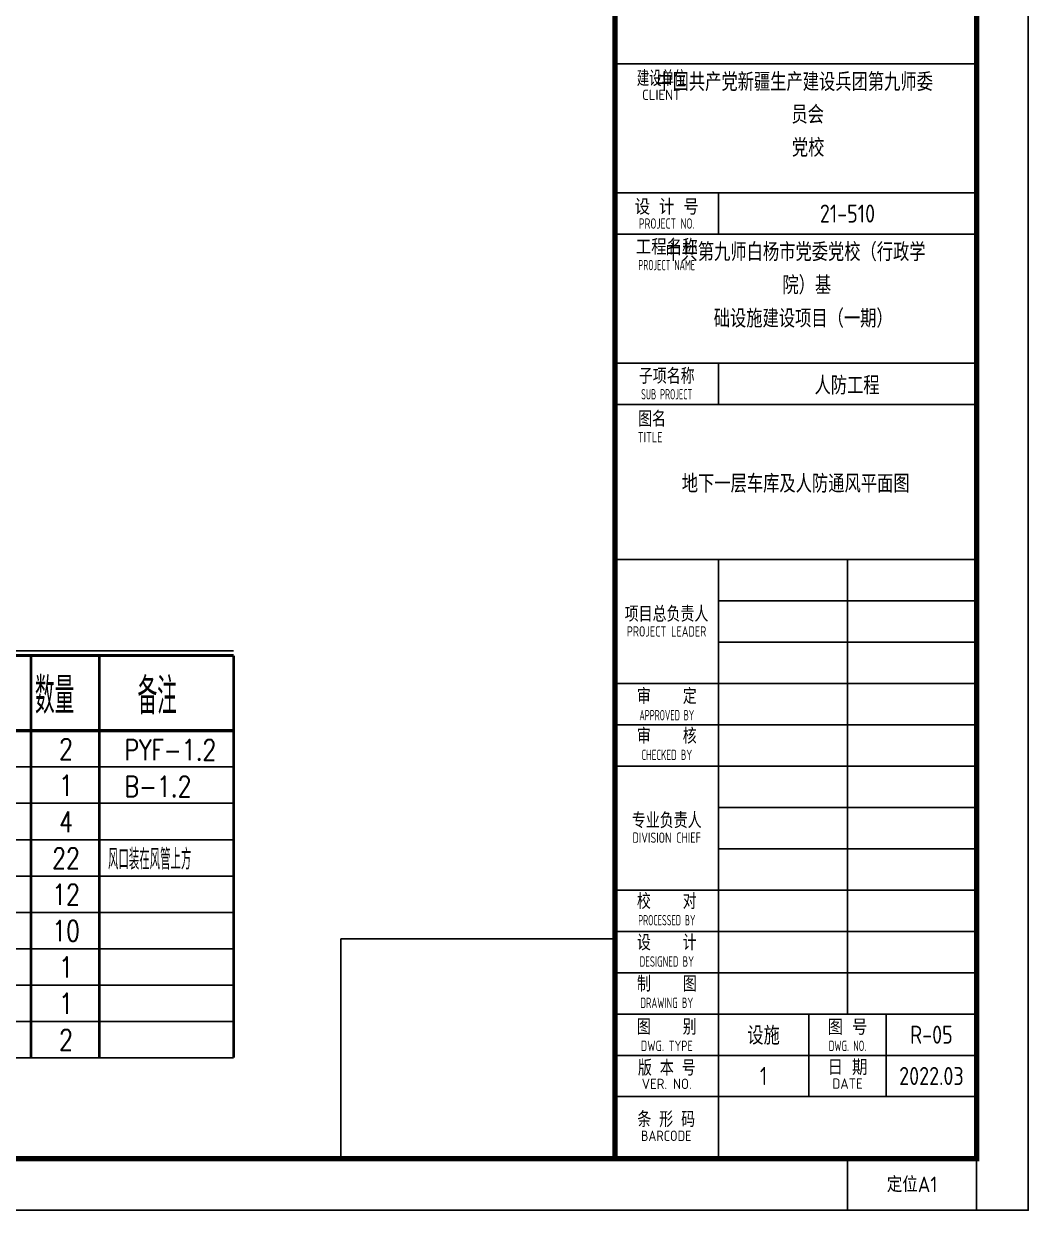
# Model space of a CAD drawing. Extents: x -888467 to -675969, y -675351 to -419232.
# Drawn here: x -716964 to -687791, y -526193 to -491730 of the extents above; entities that cross this region are included whole.
import ezdxf
from ezdxf.enums import TextEntityAlignment as Align

# ---------------------------------------------------------------- set-up
doc = ezdxf.new("R2010")
doc.units = 0
doc.header["$LTSCALE"] = 1000
doc.layers.get('0').update_dxf_attribs({"linetype": 'CONTINUOUS'})
for name, color, linetype in [('A1', 7, 'CONTINUOUS'), ('BTTK', 7, 'CONTINUOUS'), ('PUB_TITLE', 7, 'CONTINUOUS'), ('风量标注', 3, 'CONTINUOUS')]:
    doc.layers.add(name, color=color, linetype=linetype)
doc.layers.add('条形码', color=7, linetype='CONTINUOUS', plot=False)
doc.layers.add('验收章', color=7, linetype='CONTINUOUS', plot=False)
doc.styles.add('HZ(TK)', font='geniso.shx', dxfattribs={"width": 0.9, "bigfont": 'hztxt.shx'})
doc.styles.add('tss', font='simplex.shx', dxfattribs={"width": 0.8, "bigfont": 'gbcbig.shx'})
doc.styles.add('xw', font='simplex.shx', dxfattribs={"width": 0.6, "bigfont": 'gbcbig.shx'})

# ---------------------------------------------------------------- blocks, each defined once
blk = doc.blocks.new('vhtemplate_2020年新竖式图框_A1_1_2', base_point=(-420.5, 0))
at = {"layer": 'BTTK'}
for p, q in [((831, 222), (761, 222)), ((831, 197), (761, 197)), ((781, 197), (781, 189)), ((831, 189), (761, 189)), ((831, 164), (761, 164)), ((781, 164), (781, 156)), ((831, 156), (761, 156)), ((831, 126), (761, 126)), ((781, 126), (781, 10)), ((806, 126), (806, 38)), ((831, 118), (781, 118)), ((831, 110), (781, 110)), ((831, 102), (761, 102)), ((831, 94), (761, 94)), ((831, 86), (761, 86)), ((831, 78), (781, 78)), ((831, 70), (781, 70)), ((831, 62), (761, 62)), ((831, 54), (761, 54)), ((831, 46), (761, 46)), ((831, 38), (761, 38)), ((798.5, 38), (798.5, 22)), ((813.5, 38), (813.5, 22)), ((831, 30), (761, 30)), ((831, 22), (761, 22))]:
    blk.add_line(p, q, dxfattribs=at)
at = {"layer": 'PUB_TITLE', "color": 7}
blk.add_lwpolyline([(-420.5, 594), (841, 594), (841, 0), (-420.5, 0)], close=True, dxfattribs=at)
at = {"layer": 'PUB_TITLE', "const_width": 1}
blk.add_lwpolyline([(-395.5, 10), (831, 10), (831, 584), (-395.5, 584)], close=True, dxfattribs=at)
blk.add_lwpolyline([(761, 10), (761, 584)], dxfattribs=at)
at = {"layer": '条形码'}
blk.add_lwpolyline([(781, 22), (831, 22), (831, 10), (781, 10)], close=True, dxfattribs=at)
at = {"layer": '验收章'}
for points in [[(761, 10), (707.93, 10), (707.93, 52.53), (761, 52.53)], [(806, 10), (831, 10), (831, 0), (806, 0)]]:
    blk.add_lwpolyline(points, close=True, dxfattribs=at)
at = {"layer": 'BTTK', "style": 'HZ(TK)'}
for s, height, width, p in [('建设单位', 3, 0.8, (770.01, 219.17)), ('PROJECT NO.', 2, 0.75, (771, 191.07)), ('PROJECT NAME', 2, 0.65, (771, 183.03)), ('子项名称', 3, 0.9, (771, 161.52)), ('SUB PROJECT', 2, 0.65, (771, 158.01)), ('项目总负责人', 3, 0.9, (770.96, 115.45)), ('PROJECT LEADER', 2, 0.8, (770.96, 112.09)), ('审    定', 3, 0.9, (771.02, 99.52)), ('APPROVED BY', 2, 0.6, (771.02, 95.87)), ('审    核', 3, 0.9, (771.02, 91.83)), ('CHECKED BY', 2, 0.7, (771.02, 88.18)), ('专业负责人', 3, 0.9, (771, 75.48)), ('DIVISION CHIEF', 2, 0.8, (771, 72.15)), ('校    对', 3, 0.9, (771.02, 59.83)), ('PROCESSED BY', 2, 0.6, (771.02, 56.17)), ('设    计', 3, 0.9, (771.02, 51.83)), ('DESIGNED BY', 2, 0.7, (771.02, 48.17)), ('制    图', 3, 0.9, (771.02, 43.83)), ('DRAWING BY', 2, 0.7, (771.02, 40.17)), ('图    别', 3, 0.9, (771.02, 35.5)), ('DWG. TYPE', 2, 0.8, (771.02, 31.84)), ('DWG. NO.', 2, 0.7, (806, 31.84)), ('版 本 号', 3, 0.9, (771.02, 27.57)), ('条 形 码', 3, 0.9, (770.9, 17.6)), ('BARCODE', 2, 0.95, (770.9, 14.42))]:
    blk.add_text(s, height=height, dxfattribs=dict(at, width=width)).set_placement(p, align=Align.MIDDLE_CENTER)
for s, height, p in [('CLIENT', 2, (769.95, 215.99)), ('设 计 号', 3, (771, 194.28)), ('工程名称', 3, (771, 186.52)), ('图 号', 3, (806, 35.46)), ('日 期', 3, (806, 27.67)), ('VER. NO.', 2, (771, 24.48)), ('DATE', 2, (806, 24.52))]:
    blk.add_text(s, height=height, dxfattribs=at).set_placement(p, align=Align.MIDDLE_CENTER)
for s, height, width, p in [('图名', 3, 0.9, (765.46, 153.22)), ('TITLE', 2, 0.8, (765.4, 149.68))]:
    blk.add_text(s, height=height, dxfattribs=dict(at, width=width)).set_placement(p, align=Align.MIDDLE_LEFT)
at = {"layer": 'BTTK', "color": 4, "style": 'HZ(TK)', "width": 0.9}
for tag, p in [('合作单位', (796, 511.5)), ('建设单位', (796, 209.5)), ('工程名称', (796, 176.5)), ('子项名称', (806, 160)), ('图纸名称', (796, 141))]:
    blk.add_attdef(tag, text='', height=3.5, dxfattribs=at).set_placement(p, align=Align.MIDDLE_CENTER)
for tag, p in [('注册证书号', (808.5, 309.01)), ('注册印章号', (808.5, 301.01)), ('设计号', (806, 193)), ('图别', (789.75, 34)), ('图号', (822.25, 34)), ('版本号', (789.75, 26)), ('日期', (822.25, 26))]:
    blk.add_attdef(tag, text='', height=3.5, dxfattribs=at).set_placement(p, align=Align.MIDDLE)
at = {"layer": '验收章', "style": 'HZ(TK)'}
blk.add_text('定位A1', height=3, dxfattribs=at).set_placement((818.5, 5), align=Align.MIDDLE_CENTER)

msp = doc.modelspace()

# ---------------------------------------------------------------- linework, layer by layer
for p, q in [((-752701.5, -509948.6, -600), (-710871, -509948.6, -600)), ((-752753.9, -512261.3, -600), (-710871, -512261.3, -600)), ((-752753.9, -512261.3, -600), (-710871, -512261.3, -600)), ((-752753.9, -513317.3, -600), (-710871, -513317.3, -600)), ((-752753.9, -514373.3, -600), (-710871, -514373.3, -600)), ((-752753.9, -515429.3, -600), (-710871, -515429.3, -600)), ((-752753.9, -516485.3, -600), (-710871, -516485.3, -600)), ((-752753.9, -517541.3, -600), (-710871, -517541.3, -600)), ((-752753.9, -517541.3, -600), (-710871, -517541.3, -600)), ((-752753.9, -518597.3, -600), (-710871, -518597.3, -600)), ((-752753.9, -518597.3, -600), (-710871, -518597.3, -600)), ((-752753.9, -519653.3, -600), (-710871, -519653.3, -600)), ((-752753.9, -519653.3, -600), (-710871, -519653.3, -600)), ((-752753.9, -520709.3, -600), (-710871, -520709.3, -600)), ((-752753.9, -520709.3, -600), (-710871, -520709.3, -600)), ((-752753.9, -521765.3, -600), (-710871, -521765.3, -600))]:
    msp.add_line(p, q)
at = {"elevation": -600}
for points, const_width in [([(-752753.9, -521765.3), (-752753.9, -510080.6), (-710871, -510080.6)], 79.2), ([(-716749.4, -510080.6), (-716749.4, -521765.3)], 79.2), ([(-714769.4, -510080.6), (-714769.4, -521765.3)], 79.2), ([(-710871, -510080.6), (-710871, -521765.3)], 79.2), ([(-752753.9, -512261.3), (-710871, -512261.3)], 92.4)]:
    msp.add_lwpolyline(points, dxfattribs=dict(at, const_width=const_width))

# ---------------------------------------------------------------- block references
at = {"layer": '风量标注'}
ref = msp.add_blockref('vhtemplate_2020年新竖式图框_A1_1_2', (-877015.7, -526193.3), dxfattribs=dict(at, xscale=150, yscale=150, zscale=150))
ref.add_attrib('日期', '2022.03', dxfattribs={"layer": 'BTTK', "color": 4, "height": 525, "style": 'HZ(TK)', "width": 0.9}).set_placement((-690603.2, -522293.3), align=Align.MIDDLE)
ref.add_attrib('版本号', '1', dxfattribs={"layer": 'BTTK', "color": 4, "height": 525, "style": 'HZ(TK)', "width": 0.9}).set_placement((-695478.2, -522293.3), align=Align.MIDDLE)
ref.add_attrib('图号', 'R-05', dxfattribs={"layer": 'BTTK', "color": 4, "height": 525, "style": 'HZ(TK)', "width": 0.9}).set_placement((-690603.2, -521093.3), align=Align.MIDDLE)
ref.add_attrib('图别', '设施', dxfattribs={"layer": 'BTTK', "color": 4, "height": 525, "style": 'HZ(TK)', "width": 0.9}).set_placement((-695478.2, -521093.3), align=Align.MIDDLE)
ref.add_attrib('设计号', '21-510', dxfattribs={"layer": 'BTTK', "color": 4, "height": 525, "style": 'HZ(TK)', "width": 0.9}).set_placement((-693040.7, -497243.3), align=Align.MIDDLE)
ref.add_attrib('图纸名称_001', '地下一层车库及人防通风平面图', (-697852.8, -505352), dxfattribs={"layer": 'BTTK', "color": 4, "height": 525, "style": 'HZ(TK)', "width": 0.9})
ref.add_attrib('子项名称_001', '人防工程', (-693998.3, -502499.5), dxfattribs={"layer": 'BTTK', "color": 4, "height": 525, "style": 'HZ(TK)', "width": 0.9})
ref.add_attrib('工程名称_001', '中共第九师白杨市党委党校（行政学', (-698332.3, -498624.5), dxfattribs={"layer": 'BTTK', "color": 4, "height": 525, "style": 'HZ(TK)', "width": 0.9})
ref.add_attrib('建设单位_001', '中国共产党新疆生产建设兵团第九师委', (-698592.7, -493684.3), dxfattribs={"layer": 'BTTK', "color": 4, "height": 525, "style": 'HZ(TK)', "width": 0.9})
ref.add_attrib('工程名称_002', '院）基', (-694930.7, -499587), dxfattribs={"layer": 'BTTK', "color": 4, "height": 525, "style": 'HZ(TK)', "width": 0.9})
ref.add_attrib('工程名称_003', '础设施建设项目（一期）', (-696925.4, -500554.4), dxfattribs={"layer": 'BTTK', "color": 4, "height": 525, "style": 'HZ(TK)', "width": 0.9})
ref.add_attrib('建设单位_002', '员会', (-694670.6, -494632.2), dxfattribs={"layer": 'BTTK', "color": 4, "height": 525, "style": 'HZ(TK)', "width": 0.9})
ref.add_attrib('建设单位_003', '党校', (-694655.2, -495594.7), dxfattribs={"layer": 'BTTK', "color": 4, "height": 525, "style": 'HZ(TK)', "width": 0.9})

# ---------------------------------------------------------------- texts
at = {"layer": 'A1'}
for s, height, style, width, p in [('数量', 1056, 'tss', 0.75, (-716638.5, -511770.2, -600)), ('备注', 1056, 'tss', 0.75, (-713657.3, -511788.3, -600)), ('PYF-1.2', 600, 'xw', 0.78, (-714039.4, -513124.1, -600)), ('B-1.2', 600, 'xw', 0.78, (-714039.4, -514180.1, -600)), ('风口装在风管上方', 600, 'xw', 0.7, (-714515, -516297.9, -600))]:
    msp.add_text(s, height=height, rotation=360, dxfattribs=dict(at, style=style, width=width)).set_placement(p)
at = {"layer": 'A1', "style": 'xw', "width": 0.78}
for s, p in [('2', (-715734.5, -513096.1, -600)), ('1', (-715734.5, -514152.1, -600)), ('4', (-715734.5, -515208.1, -600)), ('22', (-715734.5, -516264.1, -600)), ('12', (-715734.5, -517320.1, -600)), ('10', (-715734.5, -518376.1, -600)), ('1', (-715734.5, -519432.1, -600)), ('1', (-715734.5, -520488.1, -600)), ('2', (-715734.5, -521544.1, -600))]:
    msp.add_text(s, height=600, rotation=360, dxfattribs=at).set_placement(p, align=Align.CENTER)

doc.saveas('drawing.dxf')
